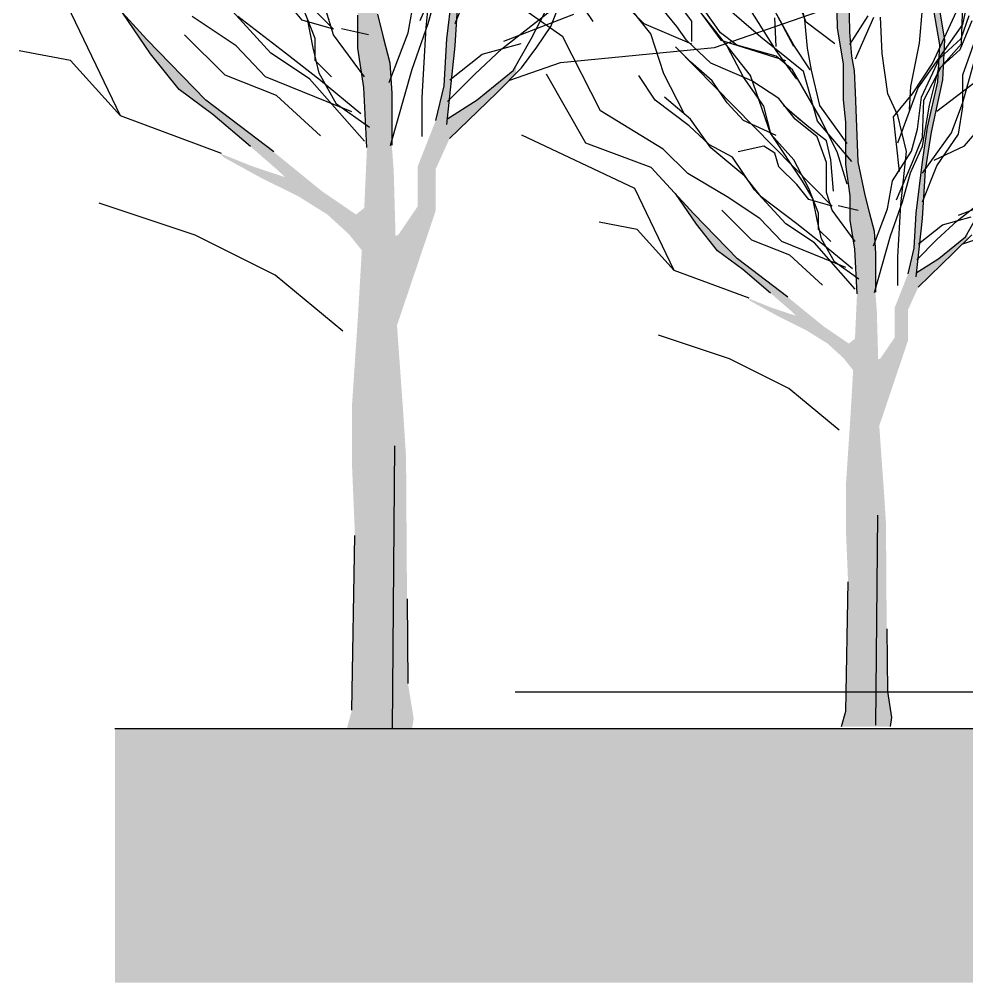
# Model space of a CAD drawing. Header units: metres. Extents: x -684 to -403, y -245 to -215.
# Drawn here: x -453.7 to -445.66, y -244.55 to -236.37 of the extents above; entities that cross this region are included whole.
import ezdxf

# ---------------------------------------------------------------- set-up
doc = ezdxf.new("R2010")
doc.units = ezdxf.units.M
doc.header["$LTSCALE"] = 0.01
for name, color, linetype in [('A_Ansicht_Kopfbau', 1, 'Continuous'), ('A_Baum', 250, 'Continuous'), ('A_GELÄNDE', 4, 'Continuous'), ('A_Schraff_gelände', 251, 'Continuous')]:
    doc.layers.add(name, color=color, linetype=linetype)

# ---------------------------------------------------------------- blocks, each defined once
blk = doc.blocks.new('baum1')
at = {"layer": 'A_Baum', "linetype": 'Continuous'}
for points in [[(139.268, 243.4669), (139.2501, 243.7475), (139.2143, 244.2489), (139.1904, 244.5892), (139.2023, 244.8399), (139.1904, 245.2673), (139.1784, 245.4285), (139.1784, 245.7568), (139.1665, 245.9478), (139.1247, 246.109), (139.0888, 246.2523), (139.0291, 246.5358), (139.0052, 247.1268), (138.9992, 247.3059), (138.9753, 247.4313), (138.9574, 247.6342), (138.9514, 247.9924), (138.8917, 248.0461), (138.8917, 248.3028), (138.8977, 248.4998), (138.8232, 248.301), (138.8319, 248.1178), (138.8499, 247.9446), (138.8558, 247.67), (138.9086, 247.3637), (138.9086, 247.0609), (138.9275, 246.8716), (138.9275, 246.7202), (138.9275, 246.512), (138.9654, 246.247), (138.9654, 246.0388), (139.0033, 245.7928), (139.0222, 245.4143), (139.0033, 244.9979), (138.9654, 244.3544), (138.9275, 243.7866), (138.9275, 243.427), (138.9464, 242.9728), (138.9275, 241.875), (138.8917, 241.7441), (139.3039, 241.7441), (139.3158, 241.8217), (139.28, 242.0426), (139.274, 242.5739)], [(139.4551, 245.0184), (139.4551, 245.2796), (139.5422, 245.4712), (139.8384, 245.7585), (139.9586, 245.8785), (139.9625, 245.9323), (139.943, 245.8978), (139.7165, 245.715), (139.5287, 245.5956), (139.5771, 246.0545), (139.6032, 246.4637), (139.6555, 246.7858), (139.7513, 247.2299), (139.7687, 247.5694), (139.7252, 247.8219), (139.7774, 248.3095), (139.76, 248.3878), (139.7185, 248.1639), (139.6729, 247.8219), (139.7252, 247.5259), (139.7077, 247.2125), (139.6206, 246.8294), (139.5771, 246.5334), (139.5248, 246.098), (139.5074, 245.802), (139.4551, 245.5844), (139.3418, 245.297), (139.3418, 245.0446), (139.2204, 244.8666), (139.2019, 244.8569), (139.2023, 244.8399), (139.1904, 244.5892), (139.211, 244.2955)], [(138.7393, 245.1389), (138.4355, 245.3862), (138.008, 245.7122), (137.6368, 246.0945), (137.4839, 246.2615), (137.6593, 246.0045), (137.8393, 245.7797), (138.053, 245.6223), (138.2893, 245.42), (138.458, 245.2738), (138.5067, 245.2276), (138.3005, 245.2963), (138.0943, 245.3787), (138.1205, 245.3525), (138.3455, 245.2288), (138.593, 245.1052), (138.773, 244.9928), (138.908, 244.8691), (138.9897, 244.7671), (139.0033, 244.9979), (139.0049, 245.0343), (138.953, 244.9928)]]:
    blk.add_hatch(color=256, dxfattribs=at).paths.add_polyline_path(points)
for p, q in [((137.4819, 247.5092), (138.8107, 246.1582)), ((139.3939, 246.1697), (139.4429, 246.6225)), ((137.6368, 246.0945), (137.2768, 246.4879)), ((139.3572, 246.2126), (139.4919, 246.5308)), ((139.5248, 246.098), (139.5771, 246.5334)), ((139.5776, 246.1942), (139.7001, 246.5001)), ((139.408, 246.1951), (139.4756, 246.4402)), ((139.5771, 246.0545), (139.6032, 246.4637)), ((139.2811, 246.136), (139.3234, 246.3726)), ((139.8716, 246.0351), (140.2758, 246.3533)), ((140.1782, 246.1764), (140.2654, 246.3941)), ((138.4179, 246.0081), (138.1521, 246.2968)), ((138.6143, 246.216), (138.5103, 246.343)), ((138.6952, 246.1005), (138.6143, 246.3083)), ((140.0563, 246.098), (140.1695, 246.3157)), ((137.6593, 246.0045), (137.481, 246.2658)), ((138.1983, 246.0543), (137.921, 246.2391)), ((138.5103, 246.0081), (138.2099, 246.2391)), ((138.8107, 246.1236), (138.7645, 246.2737)), ((138.9654, 246.0388), (138.9654, 246.247)), ((139.0888, 246.2523), (139.1247, 246.109)), ((139.8838, 246.0828), (140.3247, 246.2542)), ((138.8107, 246.1582), (138.6143, 246.216)), ((138.6836, 246.0413), (138.6468, 246.2248)), ((139.3065, 245.9078), (139.408, 246.1951)), ((140.0911, 246.0458), (140.1782, 246.1764)), ((138.129, 245.8696), (137.8748, 246.1236)), ((139.0072, 245.858), (138.8107, 246.1236)), ((139.0316, 246.1226), (138.8625, 246.1611)), ((139.1627, 245.8233), (139.2811, 246.136)), ((139.3694, 245.7291), (139.3939, 246.1697)), ((138.008, 245.7122), (137.6368, 246.0945)), ((138.3832, 245.858), (138.1983, 246.0543)), ((138.6952, 245.9619), (138.6952, 246.1005)), ((139.1247, 246.109), (139.1665, 245.9478)), ((139.5074, 245.802), (139.5248, 246.098)), ((139.5248, 245.5582), (139.5771, 246.0545)), ((139.7463, 246.0007), (139.9915, 246.0684)), ((139.943, 245.8978), (140.0563, 246.098)), ((137.8393, 245.7797), (137.6593, 246.0045)), ((138.6605, 245.8465), (138.4179, 246.0081)), ((138.7299, 245.8349), (138.5103, 246.0081)), ((138.7203, 245.8822), (138.6836, 246.0413)), ((139.0033, 245.7928), (138.9654, 246.0388)), ((139.5433, 245.8402), (139.7463, 246.0007)), ((139.7001, 245.876), (139.8716, 246.0351)), ((139.9953, 245.9152), (140.0911, 246.0458)), ((138.7992, 245.858), (138.6952, 245.9619)), ((139.1665, 245.9478), (139.1784, 245.7568)), ((139.9206, 245.838), (140.239, 245.9482)), ((138.4525, 245.7425), (138.129, 245.8696)), ((138.8305, 245.6863), (138.7203, 245.8822)), ((139.1711, 245.426), (139.3065, 245.9078)), ((139.5286, 245.7046), (139.7001, 245.876)), ((139.7165, 245.715), (139.943, 245.8978)), ((139.8384, 245.7585), (139.9953, 245.9152)), ((138.9263, 245.6386), (138.3832, 245.858)), ((139.0072, 245.4539), (138.6605, 245.8465)), ((138.9841, 245.6271), (138.7299, 245.8349)), ((138.053, 245.6223), (137.8393, 245.7797)), ((139.0222, 245.4143), (139.0033, 245.7928)), ((139.1784, 245.7568), (139.1784, 245.4285)), ((139.4551, 245.5844), (139.5074, 245.802)), ((139.5422, 245.4712), (139.8384, 245.7585)), ((138.4355, 245.3862), (138.008, 245.7122)), ((138.7299, 245.4885), (138.4525, 245.7425)), ((139.0387, 245.5395), (138.8305, 245.6863)), ((139.3694, 245.4843), (139.3694, 245.7291)), ((139.5248, 245.5931), (139.7165, 245.715)), ((138.2893, 245.42), (138.053, 245.6223)), ((139.1825, 241.7558), (139.1977, 243.5383)), ((138.9275, 241.875), (138.9464, 242.9728)), ((139.274, 242.5739), (139.28, 242.0426))]:
    blk.add_line(p, q, dxfattribs=at)
at = {"layer": 'A_Baum', "ltscale": 0.04}
for p, q in [((137.4707, 245.6126), (137.1372, 246.3088)), ((141.21, 246.0432), (141.8638, 246.2694)), ((137.1567, 245.9612), (136.8339, 246.0222)), ((140.239, 245.9482), (141.21, 246.0432)), ((137.4707, 245.6126), (137.1567, 245.9612)), ((138.1075, 245.3773), (137.4707, 245.6126)), ((137.9405, 244.8623), (137.3369, 245.0633)), ((138.4435, 244.611), (137.9405, 244.8623)), ((138.871, 244.2592), (138.4435, 244.611))]:
    blk.add_line(p, q, dxfattribs=at)
blk = doc.blocks.new('baum2')
at = {"layer": 'A_Baum', "linetype": 'Continuous'}
for points in [[(125.7883, 244.2042), (125.7704, 244.4847), (125.7346, 244.9862), (125.7107, 245.3265), (125.7226, 245.5772), (125.7107, 246.0046), (125.6987, 246.1657), (125.6987, 246.4941), (125.6868, 246.6851), (125.645, 246.8463), (125.6091, 246.9896), (125.5494, 247.2731), (125.5255, 247.8641), (125.5195, 248.0432), (125.4956, 248.1685), (125.4777, 248.3715), (125.4717, 248.7297), (125.412, 248.7834), (125.412, 249.0401), (125.4179, 249.2371), (125.3435, 249.0383), (125.3522, 248.855), (125.3702, 248.6819), (125.3761, 248.4073), (125.4288, 248.101), (125.4288, 247.7981), (125.4478, 247.6089), (125.4478, 247.4575), (125.4478, 247.2493), (125.4857, 246.9843), (125.4857, 246.7761), (125.5235, 246.5301), (125.5425, 246.1515), (125.5235, 245.7351), (125.4857, 245.0916), (125.4478, 244.5239), (125.4478, 244.1643), (125.4667, 243.71), (125.4478, 242.6123), (125.412, 242.4814), (125.8242, 242.4814), (125.8361, 242.559), (125.8003, 242.7799), (125.7943, 243.3112)], [(125.9754, 245.7557), (125.9754, 246.0169), (126.0625, 246.2084), (126.3587, 246.4958), (126.4789, 246.6158), (126.4828, 246.6696), (126.4633, 246.6351), (126.2367, 246.4522), (126.049, 246.3328), (126.0973, 246.7918), (126.1235, 247.201), (126.1758, 247.5231), (126.2716, 247.9671), (126.289, 248.3067), (126.2455, 248.5592), (126.2977, 249.0467), (126.2803, 249.1251), (126.2388, 248.9012), (126.1932, 248.5592), (126.2455, 248.2632), (126.228, 247.9497), (126.1409, 247.5666), (126.0973, 247.2706), (126.0451, 246.8353), (126.0276, 246.5393), (125.9754, 246.3216), (125.8621, 246.0343), (125.8621, 245.7818), (125.7407, 245.6038), (125.7221, 245.5942), (125.7226, 245.5772), (125.7107, 245.3265), (125.7313, 245.0327)], [(125.2595, 245.8762), (124.9558, 246.1235), (124.5283, 246.4495), (124.1571, 246.8317), (124.0042, 246.9988), (124.1796, 246.7418), (124.3596, 246.517), (124.5733, 246.3596), (124.8096, 246.1572), (124.9783, 246.0111), (125.0269, 245.9649), (124.8208, 246.0336), (124.6146, 246.116), (124.6408, 246.0898), (124.8658, 245.9661), (125.1133, 245.8425), (125.2933, 245.73), (125.4283, 245.6064), (125.51, 245.5044), (125.5235, 245.7351), (125.5252, 245.7715), (125.4733, 245.73)]]:
    blk.add_hatch(color=253, dxfattribs=at).paths.add_polyline_path(points)
at = {"layer": 'A_Baum', "color": 253, "linetype": 'Continuous'}
for p, q in [((122.9849, 248.9388), (123.3026, 248.4625)), ((125.0999, 248.4774), (125.0075, 248.9277)), ((125.1115, 248.4577), (124.9844, 248.781)), ((123.7936, 248.3587), (123.5127, 248.7096)), ((124.7265, 248.3287), (124.2651, 248.7297)), ((125.4717, 248.7297), (125.4777, 248.3715)), ((126.4409, 248.4368), (126.5021, 248.7428)), ((124.0137, 248.4197), (123.8173, 248.6622)), ((124.1114, 248.679), (124.3858, 248.3038)), ((124.3026, 248.4312), (124.1293, 248.6506)), ((125.3761, 248.4073), (125.3702, 248.6819)), ((126.4286, 248.2729), (126.4409, 248.6156)), ((123.7364, 248.4428), (123.6209, 248.5582)), ((124.1409, 248.4659), (124.0369, 248.6044)), ((124.3835, 248.3654), (124.2448, 248.5617)), ((124.8573, 248.2153), (124.6377, 248.5617)), ((125.0075, 248.2499), (124.8226, 248.5963)), ((125.0075, 248.2614), (124.8342, 248.5732)), ((126.0734, 248.2777), (126.0979, 248.5715)), ((126.1837, 248.1064), (126.4041, 248.5837)), ((126.2455, 248.2632), (126.1932, 248.5592)), ((126.289, 248.3067), (126.2455, 248.5592)), ((124.1409, 248.2696), (123.7364, 248.4428)), ((124.1409, 248.2927), (124.1409, 248.4659)), ((124.8573, 248.2499), (124.8457, 248.4924)), ((125.123, 248.2349), (125.0999, 248.4774)), ((125.3541, 248.273), (125.1115, 248.4577)), ((125.4804, 248.2675), (125.6381, 248.51)), ((125.5289, 248.1463), (125.6866, 248.4979)), ((125.755, 248.192), (125.7427, 248.498)), ((126.4188, 248.2255), (126.5203, 248.4706)), ((126.4272, 248.3185), (126.4949, 248.5129)), ((124.0946, 248.3042), (124.0137, 248.4197)), ((124.6377, 248.004), (124.3026, 248.4312)), ((124.5222, 248.2614), (124.3835, 248.3654)), ((125.4288, 248.101), (125.3761, 248.4073)), ((125.4777, 248.3715), (125.4956, 248.1685)), ((126.0612, 247.8983), (126.4409, 248.4368)), ((123.9039, 248.0179), (123.7936, 248.3587)), ((124.3026, 248.1079), (124.0946, 248.3042)), ((124.3858, 248.3038), (124.9346, 248.1306)), ((125.0877, 248.0379), (124.7265, 248.3287)), ((126.2412, 248.1494), (126.4272, 248.3185)), ((126.2716, 247.9671), (126.289, 248.3067)), ((126.4409, 248.0085), (126.5633, 248.3512)), ((124.0022, 248.2465), (125.331, 246.8955)), ((124.1293, 248.1195), (124.0022, 248.2465)), ((124.5792, 247.9902), (124.4445, 248.2472)), ((124.8573, 248.1691), (124.5222, 248.2614)), ((125.0306, 247.9728), (124.8573, 248.2153)), ((125.1461, 248.0536), (125.0075, 248.2614)), ((125.1577, 248.0502), (125.123, 248.2349)), ((125.9999, 247.9106), (126.0734, 248.2777)), ((126.228, 247.9497), (126.2455, 248.2632)), ((126.2327, 248.0565), (126.4188, 248.2255)), ((126.2571, 248.0771), (126.4286, 248.2729)), ((124.3142, 247.9578), (124.1293, 248.1195)), ((124.9959, 248.0536), (124.8573, 248.1691)), ((125.4956, 248.1685), (125.5195, 248.0432)), ((125.804, 247.8494), (125.755, 248.192)), ((126.0889, 247.8198), (126.2412, 248.1494)), ((126.4409, 247.7759), (126.5388, 248.1309)), ((124.6493, 247.9578), (124.3026, 248.1079)), ((125.227, 247.6495), (124.9959, 248.0536)), ((125.2081, 247.6169), (125.0877, 248.0379)), ((125.227, 247.75), (125.1577, 248.0502)), ((125.4288, 247.7981), (125.4288, 248.101)), ((125.5195, 248.0432), (125.5255, 247.8641)), ((126.0122, 247.8494), (126.1837, 248.1064)), ((126.1102, 247.7956), (126.2571, 248.0771)), ((126.1566, 247.7522), (126.2327, 248.0565)), ((123.8289, 247.7961), (123.6902, 248.004)), ((124.0745, 247.6871), (123.9039, 248.0179)), ((124.4413, 247.7731), (124.3142, 247.9578)), ((124.7507, 247.7454), (124.5792, 247.9902)), ((124.811, 247.5075), (124.6377, 248.004)), ((124.8804, 247.8077), (124.6493, 247.9578)), ((126.1758, 247.5231), (126.2716, 247.9671)), ((126.2204, 247.7025), (126.6246, 248.0085)), ((126.4409, 247.7392), (126.4409, 248.0085)), ((125.8897, 247.4332), (126.0612, 247.8983)), ((125.9877, 247.7147), (125.9999, 247.9106)), ((126.1409, 247.5666), (126.228, 247.9497)), ((124.1177, 247.5768), (123.8289, 247.7961)), ((124.1293, 247.6345), (123.9098, 247.8192)), ((125.019, 247.6345), (124.8804, 247.8077)), ((125.4478, 247.6089), (125.4288, 247.7981)), ((125.4288, 247.7981), (125.4288, 247.7981)), ((125.5255, 247.8641), (125.5494, 247.2731)), ((125.8897, 247.6658), (125.804, 247.8494)), ((125.853, 247.6535), (126.0122, 247.8494)), ((126.0551, 247.5494), (126.0889, 247.8198)), ((126.0979, 247.4774), (126.1102, 247.7956)), ((124.5799, 247.6229), (124.4413, 247.7731)), ((124.8119, 247.5129), (124.7507, 247.7454)), ((125.0614, 247.6244), (124.9194, 247.7501)), ((125.4581, 247.4266), (125.227, 247.75)), ((126.0974, 247.4057), (126.1566, 247.7522)), ((126.3429, 247.5189), (126.4409, 247.7759)), ((126.4041, 247.5067), (126.4409, 247.7392)), ((123.8982, 247.3805), (123.3667, 247.7038)), ((124.3026, 247.392), (124.1293, 247.6345)), ((125.1346, 247.5652), (124.9959, 247.6807)), ((125.2039, 247.4844), (125.019, 247.6345)), ((125.3772, 247.3492), (125.227, 247.6495)), ((125.902, 247.1885), (125.853, 247.6535)), ((125.9632, 247.3598), (125.8897, 247.6658)), ((124.2911, 247.4151), (124.1177, 247.5768)), ((124.8573, 247.4959), (124.5799, 247.6229)), ((125.2848, 247.4497), (125.1346, 247.5652)), ((125.499, 247.276), (125.2081, 247.6169)), ((125.4478, 247.4575), (125.4478, 247.6089)), ((126.0044, 247.3634), (126.0551, 247.5494)), ((126.0973, 247.2706), (126.1409, 247.5666)), ((126.4531, 247.4088), (126.6246, 247.6046)), ((125.0075, 247.2881), (124.811, 247.5075)), ((125.0814, 247.109), (124.8119, 247.5129)), ((125.2848, 247.265), (125.2039, 247.4844)), ((126.0122, 247.2681), (126.0979, 247.4774)), ((126.0979, 247.1762), (126.3429, 247.5189)), ((126.1235, 247.201), (126.1758, 247.5231)), ((126.2204, 247.2374), (126.4041, 247.5067)), ((124.1062, 247.1726), (123.8982, 247.3805)), ((124.4875, 247.3112), (124.2911, 247.4151)), ((124.5915, 247.1495), (124.3026, 247.392)), ((124.7533, 247.4036), (124.5337, 247.3574)), ((124.8457, 247.3458), (124.7533, 247.4036)), ((125.3195, 247.2881), (125.2848, 247.4497)), ((125.4478, 247.2493), (125.4478, 247.4575)), ((125.9959, 247.1775), (126.0974, 247.4057)), ((126.1959, 247.2864), (126.4531, 247.4088)), ((124.6724, 247.0341), (124.4875, 247.3112)), ((124.8804, 247.2304), (124.8457, 247.3458)), ((125.4581, 247.0837), (125.3772, 247.3492)), ((125.8437, 247.1099), (126.0044, 247.3634)), ((125.9142, 246.907), (125.9632, 247.3598)), ((124.1571, 246.8317), (123.7971, 247.2252)), ((125.0306, 247.0802), (124.8804, 247.2304)), ((125.1346, 247.0456), (125.0075, 247.2881)), ((125.2848, 247.011), (125.2848, 247.265)), ((125.3426, 247.0225), (125.3195, 247.2881)), ((125.4857, 246.9843), (125.4478, 247.2493)), ((125.5494, 247.2731), (125.6091, 246.9896)), ((125.8775, 246.9499), (126.0122, 247.2681)), ((126.0451, 246.8353), (126.0973, 247.2706)), ((126.0979, 246.9314), (126.2204, 247.2374)), ((124.4413, 246.9763), (124.1062, 247.1726)), ((124.7302, 246.9763), (124.5915, 247.1495)), ((125.9282, 246.9324), (125.9959, 247.1775)), ((126.0973, 246.7918), (126.1235, 247.201)), ((125.1346, 246.9532), (125.0306, 247.0802)), ((125.1671, 246.9621), (125.0814, 247.109)), ((125.8014, 246.8732), (125.8437, 247.1099)), ((126.3919, 246.7723), (126.796, 247.0905)), ((124.1796, 246.7418), (124.0013, 247.0031)), ((124.0133, 246.9809), (124.0013, 247.0031)), ((124.7186, 246.7916), (124.4413, 246.9763)), ((124.9382, 246.7454), (124.6724, 247.0341)), ((125.0306, 246.7454), (124.7302, 246.9763)), ((125.2155, 246.8378), (125.1346, 247.0456)), ((125.331, 246.8609), (125.2848, 247.011)), ((125.4857, 246.7761), (125.4857, 246.9843)), ((125.6091, 246.9896), (125.645, 246.8463)), ((126.4041, 246.8201), (126.845, 246.9914)), ((125.331, 246.8955), (125.1346, 246.9532)), ((125.2038, 246.7785), (125.1671, 246.9621)), ((125.5519, 246.8599), (125.3828, 246.8983)), ((125.8267, 246.645), (125.9282, 246.9324)), ((125.8897, 246.4664), (125.9142, 246.907)), ((124.5283, 246.4495), (124.1571, 246.8317)), ((124.6493, 246.6068), (124.3951, 246.8609)), ((125.2155, 246.6992), (125.2155, 246.8378)), ((125.5275, 246.5953), (125.331, 246.8609)), ((125.645, 246.8463), (125.6868, 246.6851)), ((125.683, 246.5605), (125.8014, 246.8732)), ((126.0276, 246.5393), (126.0451, 246.8353)), ((126.4633, 246.6351), (126.5765, 246.8353)), ((124.3596, 246.517), (124.1796, 246.7418)), ((124.9035, 246.5953), (124.7186, 246.7916)), ((125.1808, 246.5837), (124.9382, 246.7454)), ((125.2501, 246.5722), (125.0306, 246.7454)), ((125.2406, 246.6194), (125.2038, 246.7785)), ((125.5235, 246.5301), (125.4857, 246.7761)), ((126.0451, 246.2955), (126.0973, 246.7918)), ((126.0636, 246.5774), (126.2665, 246.738)), ((126.2204, 246.6132), (126.3919, 246.7723)), ((126.2665, 246.738), (126.5118, 246.8056)), ((125.3195, 246.5953), (125.2155, 246.6992)), ((125.6868, 246.6851), (125.6987, 246.4941)), ((125.6914, 246.1633), (125.8267, 246.645)), ((126.3587, 246.4958), (126.5155, 246.6525)), ((126.4409, 246.5753), (126.7593, 246.6854)), ((124.9728, 246.4798), (124.6493, 246.6068)), ((125.4466, 246.3759), (124.9035, 246.5953)), ((125.5275, 246.1911), (125.1808, 246.5837)), ((125.3508, 246.4236), (125.2406, 246.6194)), ((125.5044, 246.3643), (125.2501, 246.5722)), ((126.0489, 246.4419), (126.2204, 246.6132)), ((126.2367, 246.4522), (126.4633, 246.6351)), ((124.5733, 246.3596), (124.3596, 246.517)), ((125.5425, 246.1515), (125.5235, 246.5301)), ((125.6987, 246.4941), (125.6987, 246.1657)), ((125.9754, 246.3216), (126.0276, 246.5393)), ((126.0625, 246.2084), (126.3587, 246.4958)), ((124.9558, 246.1235), (124.5283, 246.4495)), ((125.2501, 246.2258), (124.9728, 246.4798)), ((125.559, 246.2767), (125.3508, 246.4236)), ((125.8897, 246.2216), (125.8897, 246.4664)), ((126.0451, 246.3303), (126.2367, 246.4522)), ((124.8096, 246.1572), (124.5733, 246.3596)), ((125.7028, 242.493), (125.718, 244.2756)), ((125.4478, 242.6123), (125.4667, 243.71)), ((125.7943, 243.3112), (125.8003, 242.7799)), ((125.8003, 242.7799), (125.8361, 242.559)), ((125.412, 242.4814), (125.4478, 242.6123)), ((125.8361, 242.559), (125.8242, 242.4814))]:
    blk.add_line(p, q, dxfattribs=at)
at = {"layer": 'A_Baum', "color": 253, "ltscale": 0.04}
for p, q in [((123.0469, 248.3315), (122.3317, 248.837)), ((123.3667, 247.7038), (123.0469, 248.3315)), ((123.2408, 247.4305), (122.9093, 248.0144)), ((123.6575, 247.0461), (122.698, 247.4993)), ((123.7971, 247.2252), (123.2408, 247.4305)), ((123.991, 246.3499), (123.6575, 247.0461)), ((123.677, 246.6985), (123.3542, 246.7595)), ((123.991, 246.3499), (123.677, 246.6985)), ((124.6277, 246.1146), (123.991, 246.3499)), ((124.4608, 245.5995), (123.8572, 245.8005)), ((124.9638, 245.3483), (124.4608, 245.5995)), ((125.3913, 244.9965), (124.9638, 245.3483))]:
    blk.add_line(p, q, dxfattribs=at)

msp = doc.modelspace()

# ---------------------------------------------------------------- hatches: boundary and pattern name
at = {"layer": 'A_Schraff_gelände'}
msp.add_hatch(color=256, dxfattribs=at).paths.add_polyline_path([(-407.6397, -242.0832), (-422.2247, -242.0832), (-428.7305, -242.0162), (-428.7305, -242.3942), (-452.89, -242.3942), (-452.89, -244.5465), (-407.6397, -244.5465)])

# ---------------------------------------------------------------- linework, layer by layer
at = {"layer": 'A_Ansicht_Kopfbau'}
msp.add_line((-442.1446, -242.0832), (-449.4958, -242.0832), dxfattribs=at)
at = {"layer": 'A_GELÄNDE'}
msp.add_line((-428.7305, -242.3942), (-452.89, -242.3942), dxfattribs=at)

# ---------------------------------------------------------------- block references
at = {"layer": 'A_Baum', "xscale": 1.348178505033729, "yscale": 1.348178505033673, "zscale": 1.348178505033682}
msp.add_blockref('baum1', (-638.1787, -568.3241), dxfattribs=at)
at = {"layer": 'A_Schraff_gelände'}
msp.add_blockref('baum2', (-572.1372, -484.8552), dxfattribs=at)

doc.saveas('drawing.dxf')
